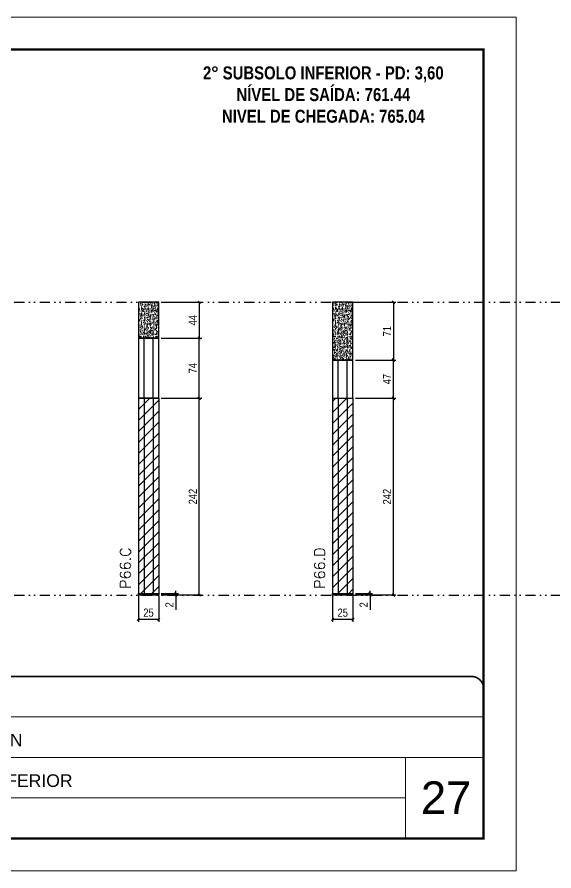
# Model space of a CAD drawing. Extents: x 13513 to 27878, y -21631 to 6985.
# Drawn here: x 18468 to 19129, y -957 to 93 of the extents above; entities that cross this region are included whole.
import ezdxf

# ---------------------------------------------------------------- set-up
doc = ezdxf.new("R2010")
doc.units = 0
for name, pattern in [('CONTINUO', [0]), ('DASHED', [0.75, 0.5, -0.25]), ('DIVIDE2', [0.625, 0.25, -0.125, 0, -0.125, 0, -0.125])]:
    doc.linetypes.add(name, pattern=pattern)
for name, color, linetype, lineweight in [('CARIMBO', 255, 'Continuous', 9), ('Folhas', 255, 'Continuous', 9), ('Hachura', 251, 'Continuous', 9), ('SARRAFO DE PRESSAO', 251, 'DASHED', 9), ('Texto Seção', 7, 'Continuous', 15)]:
    doc.layers.add(name, color=color, linetype=linetype, lineweight=lineweight)
for name, color, linetype in [('COTA', 241, 'Continuous'), ('NOMENCLATURA', 7, 'Continuous'), ('Nível', 160, 'Continuous'), ('Painéis', 200, 'Continuous'), ('SARR_2.2x7', 40, 'Continuous')]:
    doc.layers.add(name, color=color, linetype=linetype)
doc.styles.add('ARIAL', font='arial.ttf')
doc.styles.add('COTA TECNICA', font='techl___.ttf', dxfattribs={"height": 10})
doc.styles.add('COTA TECNICA-50', font='techl___.ttf', dxfattribs={"height": 10})
doc.styles.add('REGUA-120', font='ROMANS.shx', dxfattribs={"height": 15})
doc.styles.add('ROMANC', font='techb___.ttf', dxfattribs={"height": 2.5})
doc.styles.add('Tecnologia', font='')
doc.styles.get('Tecnologia').set_extended_font_data('Forgotten Futurist')
doc.dimstyles.new('COTA PAINEL-50', dxfattribs={"dimtxt": 10, "dimasz": 3, "dimexe": 3, "dimexo": 3, "dimgap": 3, "dimtad": 1, "dimdec": 1, "dimzin": 12, "dimdsep": 46, "dimtxsty": 'COTA TECNICA-50', "dimblk1": 'OBLIQUE', "dimblk2": 'OBLIQUE', "dimsah": 1, "dimcen": 0.9, "dimclrd": 4, "dimclre": 4, "dimclrt": 240, "dimadec": 1, "dimazin": 3, "dimtfac": 1, "dimtdec": 1, "dimtmove": 0, "dimatfit": 3, "dimfxl": 1, "dimtolj": 1, "dimtzin": 12, "dimarcsym": 0})
doc.dimstyles.new('PAINEL', dxfattribs={"dimtxt": 10, "dimasz": 3, "dimexe": 3, "dimexo": 3, "dimgap": 3, "dimtad": 1, "dimdec": 1, "dimzin": 12, "dimdsep": 46, "dimtxsty": 'COTA TECNICA', "dimblk1": 'OBLIQUE', "dimblk2": 'OBLIQUE', "dimsah": 1, "dimcen": 0.9, "dimclrd": 4, "dimclre": 4, "dimclrt": 240, "dimadec": 1, "dimazin": 3, "dimtfac": 1, "dimtdec": 1, "dimtmove": 0, "dimatfit": 3, "dimfxl": 1, "dimtolj": 1, "dimtzin": 12, "dimarcsym": 0})

# ---------------------------------------------------------------- blocks, each defined once
blk = doc.blocks.new('9999999999')
at = {"color": 30, "linetype": 'CONTINUO'}
for p, q in [((98564.6, 34230.2), (98564.6, 34429.4)), ((98564.6, 34379.6), (99584, 34379.6)), ((98564.6, 34329.8), (99488, 34329.8)), ((99584, 34329.8), (99488, 34329.8)), ((99488, 34329.8), (99488, 34230.2)), ((98564.6, 34280), (99488, 34280))]:
    blk.add_line(p, q, dxfattribs=at)
at = {"color": 30, "linetype": 'CONTINUO', "const_width": 2}
blk.add_lwpolyline([(99584, 34230.2), (99584, 34414.4, 0.414214), (99569, 34429.4), (98229, 34429.4, 0.414214), (98214, 34414.4), (98214, 34245.2, 0.414214), (98229, 34230.2), (99584, 34230.2)], format="xyb", dxfattribs=at)
at = {"layer": 'Folhas'}
blk.add_lwpolyline([(98139, 34190.2), (99624, 34190.2), (99624, 35240.2), (98139, 35240.2)], close=True, dxfattribs=at)
at = {"layer": 'Folhas', "color": 30, "const_width": 3}
blk.add_lwpolyline([(98214, 34230.2), (99584, 34230.2), (99584, 35200.2), (98214, 35200.2)], close=True, dxfattribs=at)
at = {"color": 7, "linetype": 'Continuous', "ltscale": 5, "style": 'ARIAL'}
for s, height, p in [('SKR', 15.48, (98837.7, 34393.1)), ('LEAF LOEFGREN', 15.483, (98837.7, 34343.3)), ('2° SUBSOLO INFERIOR', 15.483, (98837.7, 34293.5)), ('NOVA SISTEMAS CONSTRUTIVOS', 11.059, (98263.2, 34267.2)), ('PILARES', 15.48, (98837.7, 34243.7))]:
    blk.add_text(s, height=height, dxfattribs=at).set_placement(p)
at = {"layer": 'Folhas', "color": 7, "style": 'Tecnologia', "width": 1.5}
for s, p in [('CLIENTE:', (98573.7, 34397.2)), ('OBRA:', (98573.7, 34347.3)), ('PAVIMENTO:', (98573.7, 34297.5)), ('PROJETO:', (98573.7, 34247.7))]:
    blk.add_text(s, height=14, dxfattribs=at).set_placement(p)
blk = doc.blocks.new('_Oblique')
at = {"color": 0, "linetype": 'ByBlock', "lineweight": -2}
blk.add_line((-0.5, -0.5), (0.5, 0.5), dxfattribs=at)
blk = doc.blocks.new('*D1630')
at = {"layer": 'COTA', "color": 4, "lineweight": -2, "transparency": 16777216}
for p, q in [((18617.2, -618.4), (18617.2, -650.3)), ((18642.2, -618.4), (18642.2, -650.3)), ((18617.2, -647.3), (18642.2, -647.3))]:
    blk.add_line(p, q, dxfattribs=at)
at = {"layer": 'Defpoints', "color": 0, "transparency": 16777216}
for p in [(18617.2, -615.4), (18642.2, -615.4), (18642.2, -647.3)]:
    blk.add_point(p, dxfattribs=at)
at = {"layer": 'COTA', "color": 4, "lineweight": -2, "transparency": 16777216, "xscale": 3, "yscale": 3, "zscale": 3, "rotation": 180}
blk.add_blockref('_Oblique', (18617.2, -647.3), dxfattribs=at)
at = {"layer": 'COTA', "color": 4, "lineweight": -2, "transparency": 16777216, "xscale": 3, "yscale": 3, "zscale": 3}
blk.add_blockref('_Oblique', (18642.2, -647.3), dxfattribs=at)
at = {"layer": 'COTA', "color": 240, "transparency": 16777216, "insert": (18629.7, -639.2), "char_height": 10, "attachment_point": 5, "style": 'COTA TECNICA'}
blk.add_mtext('\\A1;25', dxfattribs=at)
blk = doc.blocks.new('*D1631')
at = {"layer": 'COTA', "color": 4, "lineweight": -2, "transparency": 16777216}
for p, q in [((18645.2, -615.4), (18666.4, -615.4)), ((18645.2, -617.4), (18666.4, -617.4)), ((18663.4, -615.4), (18663.4, -612.4)), ((18663.4, -615.4), (18663.4, -617.4)), ((18663.4, -617.4), (18663.4, -635.6))]:
    blk.add_line(p, q, dxfattribs=at)
at = {"layer": 'Defpoints', "color": 0, "transparency": 16777216}
for p in [(18642.2, -615.4), (18642.2, -617.4), (18663.4, -615.4)]:
    blk.add_point(p, dxfattribs=at)
at = {"layer": 'COTA', "color": 4, "lineweight": -2, "transparency": 16777216, "xscale": 3, "yscale": 3, "zscale": 3}
for p, rotation in [((18663.4, -615.4), 270), ((18663.4, -617.4), 90)]:
    blk.add_blockref('_Oblique', p, dxfattribs=dict(at, rotation=rotation))
at = {"layer": 'COTA', "color": 240, "transparency": 16777216, "insert": (18655.4, -629.5), "char_height": 10, "attachment_point": 5, "rotation": 90, "style": 'COTA TECNICA-50'}
blk.add_mtext('\\A1;2', dxfattribs=at)
blk = doc.blocks.new('*D1640')
at = {"layer": 'COTA', "color": 4, "linetype": 'ByBlock', "lineweight": -2, "transparency": 16777216}
for p, q in [((18645.2, -257.4), (18695.2, -257.4)), ((18692.2, -257.4), (18692.2, -301.5)), ((18645.2, -301.5), (18695.2, -301.5))]:
    blk.add_line(p, q, dxfattribs=at)
at = {"layer": 'Defpoints', "color": 0, "linetype": 'ByBlock', "transparency": 16777216}
for p in [(18642.2, -257.4), (18642.2, -301.5), (18692.2, -301.5)]:
    blk.add_point(p, dxfattribs=at)
at = {"layer": 'COTA', "color": 4, "linetype": 'ByBlock', "lineweight": -2, "transparency": 16777216, "xscale": 3, "yscale": 3, "zscale": 3}
for p, rotation in [((18692.2, -257.4), 90), ((18692.2, -301.5), 270)]:
    blk.add_blockref('_Oblique', p, dxfattribs=dict(at, rotation=rotation))
at = {"layer": 'COTA', "color": 240, "linetype": 'ByBlock', "transparency": 16777216, "insert": (18684.2, -279.5), "char_height": 10, "attachment_point": 5, "rotation": 90, "style": 'COTA TECNICA'}
blk.add_mtext('\\A1;44', dxfattribs=at)
blk = doc.blocks.new('*D1632')
at = {"layer": 'COTA', "color": 4, "lineweight": -2, "transparency": 16777216}
for p, q in [((18645.2, -375.4), (18695.2, -375.4)), ((18692.2, -617.4), (18692.2, -375.4)), ((18645.2, -617.4), (18695.2, -617.4))]:
    blk.add_line(p, q, dxfattribs=at)
at = {"layer": 'Defpoints', "color": 0, "transparency": 16777216}
for p in [(18642.2, -375.4), (18692.2, -375.4), (18642.2, -617.4)]:
    blk.add_point(p, dxfattribs=at)
at = {"layer": 'COTA', "color": 4, "lineweight": -2, "transparency": 16777216, "xscale": 3, "yscale": 3, "zscale": 3}
for p, rotation in [((18692.2, -375.4), 90), ((18692.2, -617.4), 270)]:
    blk.add_blockref('_Oblique', p, dxfattribs=dict(at, rotation=rotation))
at = {"layer": 'COTA', "color": 240, "transparency": 16777216, "insert": (18684.2, -496.4), "char_height": 10, "attachment_point": 5, "rotation": 90, "style": 'COTA TECNICA-50'}
blk.add_mtext('\\A1;242', dxfattribs=at)
blk = doc.blocks.new('*D1647')
at = {"layer": 'COTA', "color": 4, "lineweight": -2, "transparency": 16777216}
for p, q in [((18856.2, -618.4), (18856.2, -650.3)), ((18881.2, -618.4), (18881.2, -650.3)), ((18856.2, -647.3), (18881.2, -647.3))]:
    blk.add_line(p, q, dxfattribs=at)
at = {"layer": 'Defpoints', "color": 0, "transparency": 16777216}
for p in [(18856.2, -615.4), (18881.2, -615.4), (18881.2, -647.3)]:
    blk.add_point(p, dxfattribs=at)
at = {"layer": 'COTA', "color": 4, "lineweight": -2, "transparency": 16777216, "xscale": 3, "yscale": 3, "zscale": 3, "rotation": 180}
blk.add_blockref('_Oblique', (18856.2, -647.3), dxfattribs=at)
at = {"layer": 'COTA', "color": 4, "lineweight": -2, "transparency": 16777216, "xscale": 3, "yscale": 3, "zscale": 3}
blk.add_blockref('_Oblique', (18881.2, -647.3), dxfattribs=at)
at = {"layer": 'COTA', "color": 240, "transparency": 16777216, "insert": (18868.7, -639.2), "char_height": 10, "attachment_point": 5, "style": 'COTA TECNICA'}
blk.add_mtext('\\A1;25', dxfattribs=at)
blk = doc.blocks.new('*D1648')
at = {"layer": 'COTA', "color": 4, "lineweight": -2, "transparency": 16777216}
for p, q in [((18884.2, -615.4), (18905.4, -615.4)), ((18884.2, -617.4), (18905.4, -617.4)), ((18902.4, -615.4), (18902.4, -612.4)), ((18902.4, -615.4), (18902.4, -617.4)), ((18902.4, -617.4), (18902.4, -635.6))]:
    blk.add_line(p, q, dxfattribs=at)
at = {"layer": 'Defpoints', "color": 0, "transparency": 16777216}
for p in [(18881.2, -615.4), (18881.2, -617.4), (18902.4, -615.4)]:
    blk.add_point(p, dxfattribs=at)
at = {"layer": 'COTA', "color": 4, "lineweight": -2, "transparency": 16777216, "xscale": 3, "yscale": 3, "zscale": 3}
for p, rotation in [((18902.4, -615.4), 270), ((18902.4, -617.4), 90)]:
    blk.add_blockref('_Oblique', p, dxfattribs=dict(at, rotation=rotation))
at = {"layer": 'COTA', "color": 240, "transparency": 16777216, "insert": (18894.4, -629.5), "char_height": 10, "attachment_point": 5, "rotation": 90, "style": 'COTA TECNICA-50'}
blk.add_mtext('\\A1;2', dxfattribs=at)
blk = doc.blocks.new('*D1649')
at = {"layer": 'COTA', "color": 4, "lineweight": -2, "transparency": 16777216}
for p, q in [((18884.2, -375.4), (18934.2, -375.4)), ((18931.2, -617.4), (18931.2, -375.4)), ((18884.2, -617.4), (18934.2, -617.4))]:
    blk.add_line(p, q, dxfattribs=at)
at = {"layer": 'Defpoints', "color": 0, "transparency": 16777216}
for p in [(18881.2, -375.4), (18931.2, -375.4), (18881.2, -617.4)]:
    blk.add_point(p, dxfattribs=at)
at = {"layer": 'COTA', "color": 4, "lineweight": -2, "transparency": 16777216, "xscale": 3, "yscale": 3, "zscale": 3}
for p, rotation in [((18931.2, -375.4), 90), ((18931.2, -617.4), 270)]:
    blk.add_blockref('_Oblique', p, dxfattribs=dict(at, rotation=rotation))
at = {"layer": 'COTA', "color": 240, "transparency": 16777216, "insert": (18923.2, -496.4), "char_height": 10, "attachment_point": 5, "rotation": 90, "style": 'COTA TECNICA-50'}
blk.add_mtext('\\A1;242', dxfattribs=at)
blk = doc.blocks.new('*D1650')
at = {"layer": 'COTA', "color": 4, "lineweight": -2, "transparency": 16777216}
for p, q in [((18645.2, -301.5), (18695.2, -301.5)), ((18692.2, -375.5), (18692.2, -301.5)), ((18645.2, -375.5), (18695.2, -375.5))]:
    blk.add_line(p, q, dxfattribs=at)
at = {"layer": 'Defpoints', "color": 0, "transparency": 16777216}
for p in [(18642.2, -301.5), (18692.2, -301.5), (18642.2, -375.5)]:
    blk.add_point(p, dxfattribs=at)
at = {"layer": 'COTA', "color": 4, "lineweight": -2, "transparency": 16777216, "xscale": 3, "yscale": 3, "zscale": 3}
for p, rotation in [((18692.2, -301.5), 90), ((18692.2, -375.5), 270)]:
    blk.add_blockref('_Oblique', p, dxfattribs=dict(at, rotation=rotation))
at = {"layer": 'COTA', "color": 240, "transparency": 16777216, "insert": (18684.2, -338.5), "char_height": 10, "attachment_point": 5, "rotation": 90, "style": 'COTA TECNICA'}
blk.add_mtext('\\A1;74', dxfattribs=at)
blk = doc.blocks.new('*D1652')
at = {"layer": 'COTA', "color": 4, "linetype": 'ByBlock', "lineweight": -2, "transparency": 16777216}
for p, q in [((18884.2, -257.4), (18934.2, -257.4)), ((18931.2, -257.4), (18931.2, -328.5)), ((18884.2, -328.5), (18934.2, -328.5))]:
    blk.add_line(p, q, dxfattribs=at)
at = {"layer": 'Defpoints', "color": 0, "linetype": 'ByBlock', "transparency": 16777216}
for p in [(18881.2, -257.4), (18881.2, -328.5), (18931.2, -328.5)]:
    blk.add_point(p, dxfattribs=at)
at = {"layer": 'COTA', "color": 4, "linetype": 'ByBlock', "lineweight": -2, "transparency": 16777216, "xscale": 3, "yscale": 3, "zscale": 3}
for p, rotation in [((18931.2, -257.4), 90), ((18931.2, -328.5), 270)]:
    blk.add_blockref('_Oblique', p, dxfattribs=dict(at, rotation=rotation))
at = {"layer": 'COTA', "color": 240, "linetype": 'ByBlock', "transparency": 16777216, "insert": (18923.2, -293), "char_height": 10, "attachment_point": 5, "rotation": 90, "style": 'COTA TECNICA'}
blk.add_mtext('\\A1;71', dxfattribs=at)
blk = doc.blocks.new('*D1651')
at = {"layer": 'COTA', "color": 4, "lineweight": -2, "transparency": 16777216}
for p, q in [((18884.2, -328.5), (18934.2, -328.5)), ((18931.2, -375.5), (18931.2, -328.5)), ((18884.2, -375.5), (18934.2, -375.5))]:
    blk.add_line(p, q, dxfattribs=at)
at = {"layer": 'Defpoints', "color": 0, "transparency": 16777216}
for p in [(18881.2, -328.5), (18931.2, -328.5), (18881.2, -375.5)]:
    blk.add_point(p, dxfattribs=at)
at = {"layer": 'COTA', "color": 4, "lineweight": -2, "transparency": 16777216, "xscale": 3, "yscale": 3, "zscale": 3}
for p, rotation in [((18931.2, -328.5), 90), ((18931.2, -375.5), 270)]:
    blk.add_blockref('_Oblique', p, dxfattribs=dict(at, rotation=rotation))
at = {"layer": 'COTA', "color": 240, "transparency": 16777216, "insert": (18923.2, -352), "char_height": 10, "attachment_point": 5, "rotation": 90, "style": 'COTA TECNICA'}
blk.add_mtext('\\A1;47', dxfattribs=at)

msp = doc.modelspace()

# ---------------------------------------------------------------- hatches: boundary and pattern name
at = {"layer": 'COTA'}
h = msp.add_hatch(dxfattribs=at)
h.set_pattern_fill('AR-CONC', color=256, scale=0.03)
h.set_pattern_definition([(50, (-306.449, -1074.575), (5.4655401, -0.4781726), [0.5715, -6.2865]), (355, (-306.449, -1074.575), (-1.0573026, 5.7317054), [0.4572, -5.0292175]), (100.451445, (-305.9935, -1074.615), (4.4082374, 5.2535326), [0.4857003, -5.3427073]), (46.1842, (-306.449, -1073.051), (8.1323712, -1.2612698), [0.85725, -9.42975]), (96.63556, (-305.771, -1073.156), (7.122124, 7.4227837), [0.7285507, -8.0140682]), (351.18415, (-306.449, -1073.051), (7.122124, 7.4227837), [0.685799, -7.543792]), (21, (-305.687, -1073.432), (4.5484317, -3.0679559), [0.5715, -6.2865]), (326, (-305.687, -1073.432), (1.8540609, 5.525639), [0.4572, -5.0292]), (71.451445, (-305.308, -1073.688), (6.4024926, 2.457683), [0.4857003, -5.3426981]), (37.5, (-306.449, -1074.5751), (0.0926581, 2.53665117), [0, -4.96824, 0, -5.1054, 0, -5.04825]), (7.5, (-306.449, -1074.575), (2.00458988, 3.00541724), [0, -2.91084, 0, -4.85394, 0, -1.92405]), (327.5, (-308.1483, -1074.5751), (4.06771786, -0.17186232), [0, -1.905, 0, -5.9436, 0, -7.8867]), (317.5, (-308.9103, -1074.575), (4.44387544, 0.7627947), [0, -2.4765, 0, -3.94716, 0, -5.6007])])
h.paths.add_polyline_path([(18642.24, -257.44), (18617.24, -257.44), (18617.24, -301.46), (18642.24, -301.46)])
h = msp.add_hatch(dxfattribs=at)
h.set_pattern_fill('AR-CONC', color=256, scale=0.03)
h.set_pattern_definition([(50, (-67.441, -1074.575), (5.4655401, -0.4781726), [0.5715, -6.2865]), (355, (-67.441, -1074.575), (-1.0573026, 5.7317054), [0.4572, -5.0292175]), (100.451445, (-66.9857, -1074.615), (4.4082374, 5.2535326), [0.4857003, -5.3427073]), (46.1842, (-67.441, -1073.051), (8.1323712, -1.2612698), [0.85725, -9.42975]), (96.63556, (-66.7635, -1073.156), (7.122124, 7.4227837), [0.7285507, -8.0140682]), (351.18415, (-67.441, -1073.051), (7.122124, 7.4227837), [0.685799, -7.543792]), (21, (-66.679, -1073.432), (4.5484317, -3.0679559), [0.5715, -6.2865]), (326, (-66.679, -1073.432), (1.8540609, 5.525639), [0.4572, -5.0292]), (71.451445, (-66.3, -1073.688), (6.4024926, 2.457683), [0.4857003, -5.3426981]), (37.5, (-67.4412, -1074.5751), (0.0926581, 2.53665117), [0, -4.96824, 0, -5.1054, 0, -5.04825]), (7.5, (-67.4412, -1074.575), (2.00458988, 3.00541724), [0, -2.91084, 0, -4.85394, 0, -1.92405]), (327.5, (-69.1404, -1074.5751), (4.06771786, -0.17186232), [0, -1.905, 0, -5.9436, 0, -7.8867]), (317.5, (-69.9024, -1074.575), (4.44387544, 0.7627947), [0, -2.4765, 0, -3.94716, 0, -5.6007])])
h.paths.add_polyline_path([(18881.24, -257.44), (18856.24, -257.44), (18856.24, -328.46), (18881.24, -328.46)])
at = {"layer": 'Hachura', "linetype": 'ByBlock'}
h = msp.add_hatch(dxfattribs=at)
h.set_pattern_fill('ANSI31', color=256, scale=3)
h.paths.add_polyline_path([(18617.24, -615.44), (18642.24, -615.44), (18642.24, -375.46), (18617.24, -375.46)])
h = msp.add_hatch(dxfattribs=at)
h.set_pattern_fill('ANSI31', color=256, scale=3)
h.paths.add_polyline_path([(18881.24, -375.46), (18856.24, -375.46), (18856.24, -615.44), (18881.24, -615.44)])

# ---------------------------------------------------------------- linework, layer by layer
at = {"layer": 'COTA', "linetype": 'ByBlock'}
for points in [[(18617.24, -301.46), (18642.24, -301.46), (18642.24, -257.44), (18617.24, -257.44)], [(18856.24, -328.46), (18881.24, -328.46), (18881.24, -257.44), (18856.24, -257.44)]]:
    msp.add_lwpolyline(points, close=True, dxfattribs=at)
at = {"layer": 'Nível', "color": 4, "linetype": 'DIVIDE2', "ltscale": 50}
for p, q in [((13526.77, -257.44), (21431.15, -257.44)), ((13526.77, -617.44), (21531.15, -617.44))]:
    msp.add_line(p, q, dxfattribs=at)
at = {"layer": 'Painéis'}
for p, q in [((18617.24, -375.46), (18617.24, -615.44)), ((18617.24, -375.46), (18642.24, -375.46)), ((18642.24, -375.46), (18617.24, -375.46)), ((18642.24, -375.46), (18642.24, -615.44)), ((18856.24, -375.46), (18856.24, -615.44)), ((18881.24, -375.46), (18881.24, -615.44)), ((18617.24, -615.44), (18642.24, -615.44)), ((18617.24, -615.44), (18642.24, -615.44)), ((18617.24, -617.44), (18617.24, -615.44)), ((18642.24, -617.44), (18617.24, -617.44)), ((18642.24, -615.44), (18642.24, -617.44)), ((18856.24, -615.44), (18881.24, -615.44)), ((18856.24, -615.44), (18881.24, -615.44)), ((18856.24, -617.44), (18856.24, -615.44)), ((18881.24, -617.44), (18856.24, -617.44)), ((18881.24, -615.44), (18881.24, -617.44))]:
    msp.add_line(p, q, dxfattribs=at)
for points in [[(18617.24, -375.46), (18642.24, -375.46), (18642.24, -301.46), (18617.24, -301.46)], [(18856.24, -375.46), (18881.24, -375.46), (18881.24, -328.46), (18856.24, -328.46)]]:
    msp.add_lwpolyline(points, close=True, dxfattribs=at)
at = {"layer": 'SARR_2.2x7'}
for p, q in [((18624.24, -375.49), (18624.24, -301.46)), ((18635.24, -375.49), (18635.24, -301.46)), ((18863.24, -375.49), (18863.24, -328.46)), ((18874.24, -375.49), (18874.24, -328.46)), ((18624.24, -375.44), (18624.24, -615.44)), ((18635.24, -375.44), (18635.24, -615.44)), ((18863.24, -375.44), (18863.24, -615.44)), ((18874.24, -375.44), (18874.24, -615.44))]:
    msp.add_line(p, q, dxfattribs=at)

# ---------------------------------------------------------------- block references
at = {"layer": 'SARRAFO DE PRESSAO', "color": 6, "linetype": 'ByBlock'}
msp.add_blockref('9999999999', (-80542.01, -35146.93), dxfattribs=at)

# ---------------------------------------------------------------- texts
at = {"layer": 'CARIMBO', "style": 'ARIAL'}
msp.add_text('27', height=40, dxfattribs=at).set_placement((18964.83, -886.58))
at = {"layer": 'NOMENCLATURA', "color": 2, "insert": (18844.81, 59.34), "char_height": 16, "attachment_point": 2, "style": 'ROMANC'}
msp.add_mtext_dynamic_manual_height_columns('\\P2° SUBSOLO INFERIOR - PD: 3,60\\PNÍVEL DE SAÍDA: 761.44\\PNIVEL DE CHEGADA: 765.04', width=432.3511, gutter_width=1, heights=[0], dxfattribs=at)
at = {"layer": 'Texto Seção', "char_height": 13, "width": 370.6998, "attachment_point": 7, "rotation": 90, "style": 'REGUA-120'}
for s, insert in [('P66.C', (18607.79, -610.03)), ('P66.D', (18846.79, -610.03))]:
    msp.add_mtext(s, dxfattribs=dict(at, insert=insert))

# ---------------------------------------------------------------- dimensions: what is measured, and where the dimension line sits
at = {"layer": 'COTA', "linetype": 'ByBlock'}
for base, p1, p2, picture, middle in [((18692.23, -301.46), (18642.24, -257.44), (18642.24, -301.46), '*D1640', (18684.15, -279.45)), ((18931.23, -328.46), (18881.24, -257.44), (18881.24, -328.46), '*D1652', (18923.16, -292.95))]:
    dim = msp.add_linear_dim(base=base, p1=p1, p2=p2, angle=90, dimstyle='PAINEL', dxfattribs=at)
    dim.commit()
    dim.dimension.update_dxf_attribs({"geometry": picture, "text_midpoint": middle})
at = {"layer": 'COTA'}
for base, p1, p2, dimstyle, picture, middle in [((18692.23, -301.46), (18642.24, -375.46), (18642.24, -301.46), 'PAINEL', '*D1650', (18684.15, -338.46)), ((18931.23, -328.46), (18881.24, -375.46), (18881.24, -328.46), 'PAINEL', '*D1651', (18923.16, -351.96)), ((18692.23, -375.44), (18642.24, -617.44), (18642.24, -375.44), 'COTA PAINEL-50', '*D1632', (18684.15, -496.44)), ((18931.23, -375.44), (18881.24, -617.44), (18881.24, -375.44), 'COTA PAINEL-50', '*D1649', (18923.16, -496.44))]:
    dim = msp.add_linear_dim(base=base, p1=p1, p2=p2, angle=90, dimstyle=dimstyle, dxfattribs=at)
    dim.commit()
    dim.dimension.update_dxf_attribs({"geometry": picture, "text_midpoint": middle})
for base, p1, p2, picture, middle in [((18642.24, -647.33), (18617.24, -615.44), (18642.24, -615.44), '*D1630', (18629.74, -639.22)), ((18881.24, -647.33), (18856.24, -615.44), (18881.24, -615.44), '*D1647', (18868.74, -639.22))]:
    dim = msp.add_linear_dim(base=base, p1=p1, p2=p2, dimstyle='PAINEL', override={"dimarcsym": 2}, dxfattribs=at)
    dim.commit()
    dim.dimension.update_dxf_attribs({"geometry": picture, "text_midpoint": middle})
for base, p1, p2, picture, middle in [((18663.43, -615.44), (18642.24, -617.44), (18642.24, -615.44), '*D1631', (18663.43, -629.5)), ((18902.44, -615.44), (18881.24, -617.44), (18881.24, -615.44), '*D1648', (18902.44, -629.5))]:
    dim = msp.add_linear_dim(base=base, p1=p1, p2=p2, angle=90, dimstyle='COTA PAINEL-50', dxfattribs=at)
    dim.commit()
    dim.dimension.update_dxf_attribs({"geometry": picture, "text_midpoint": middle, "dimtype": 160})

doc.saveas('drawing.dxf')
